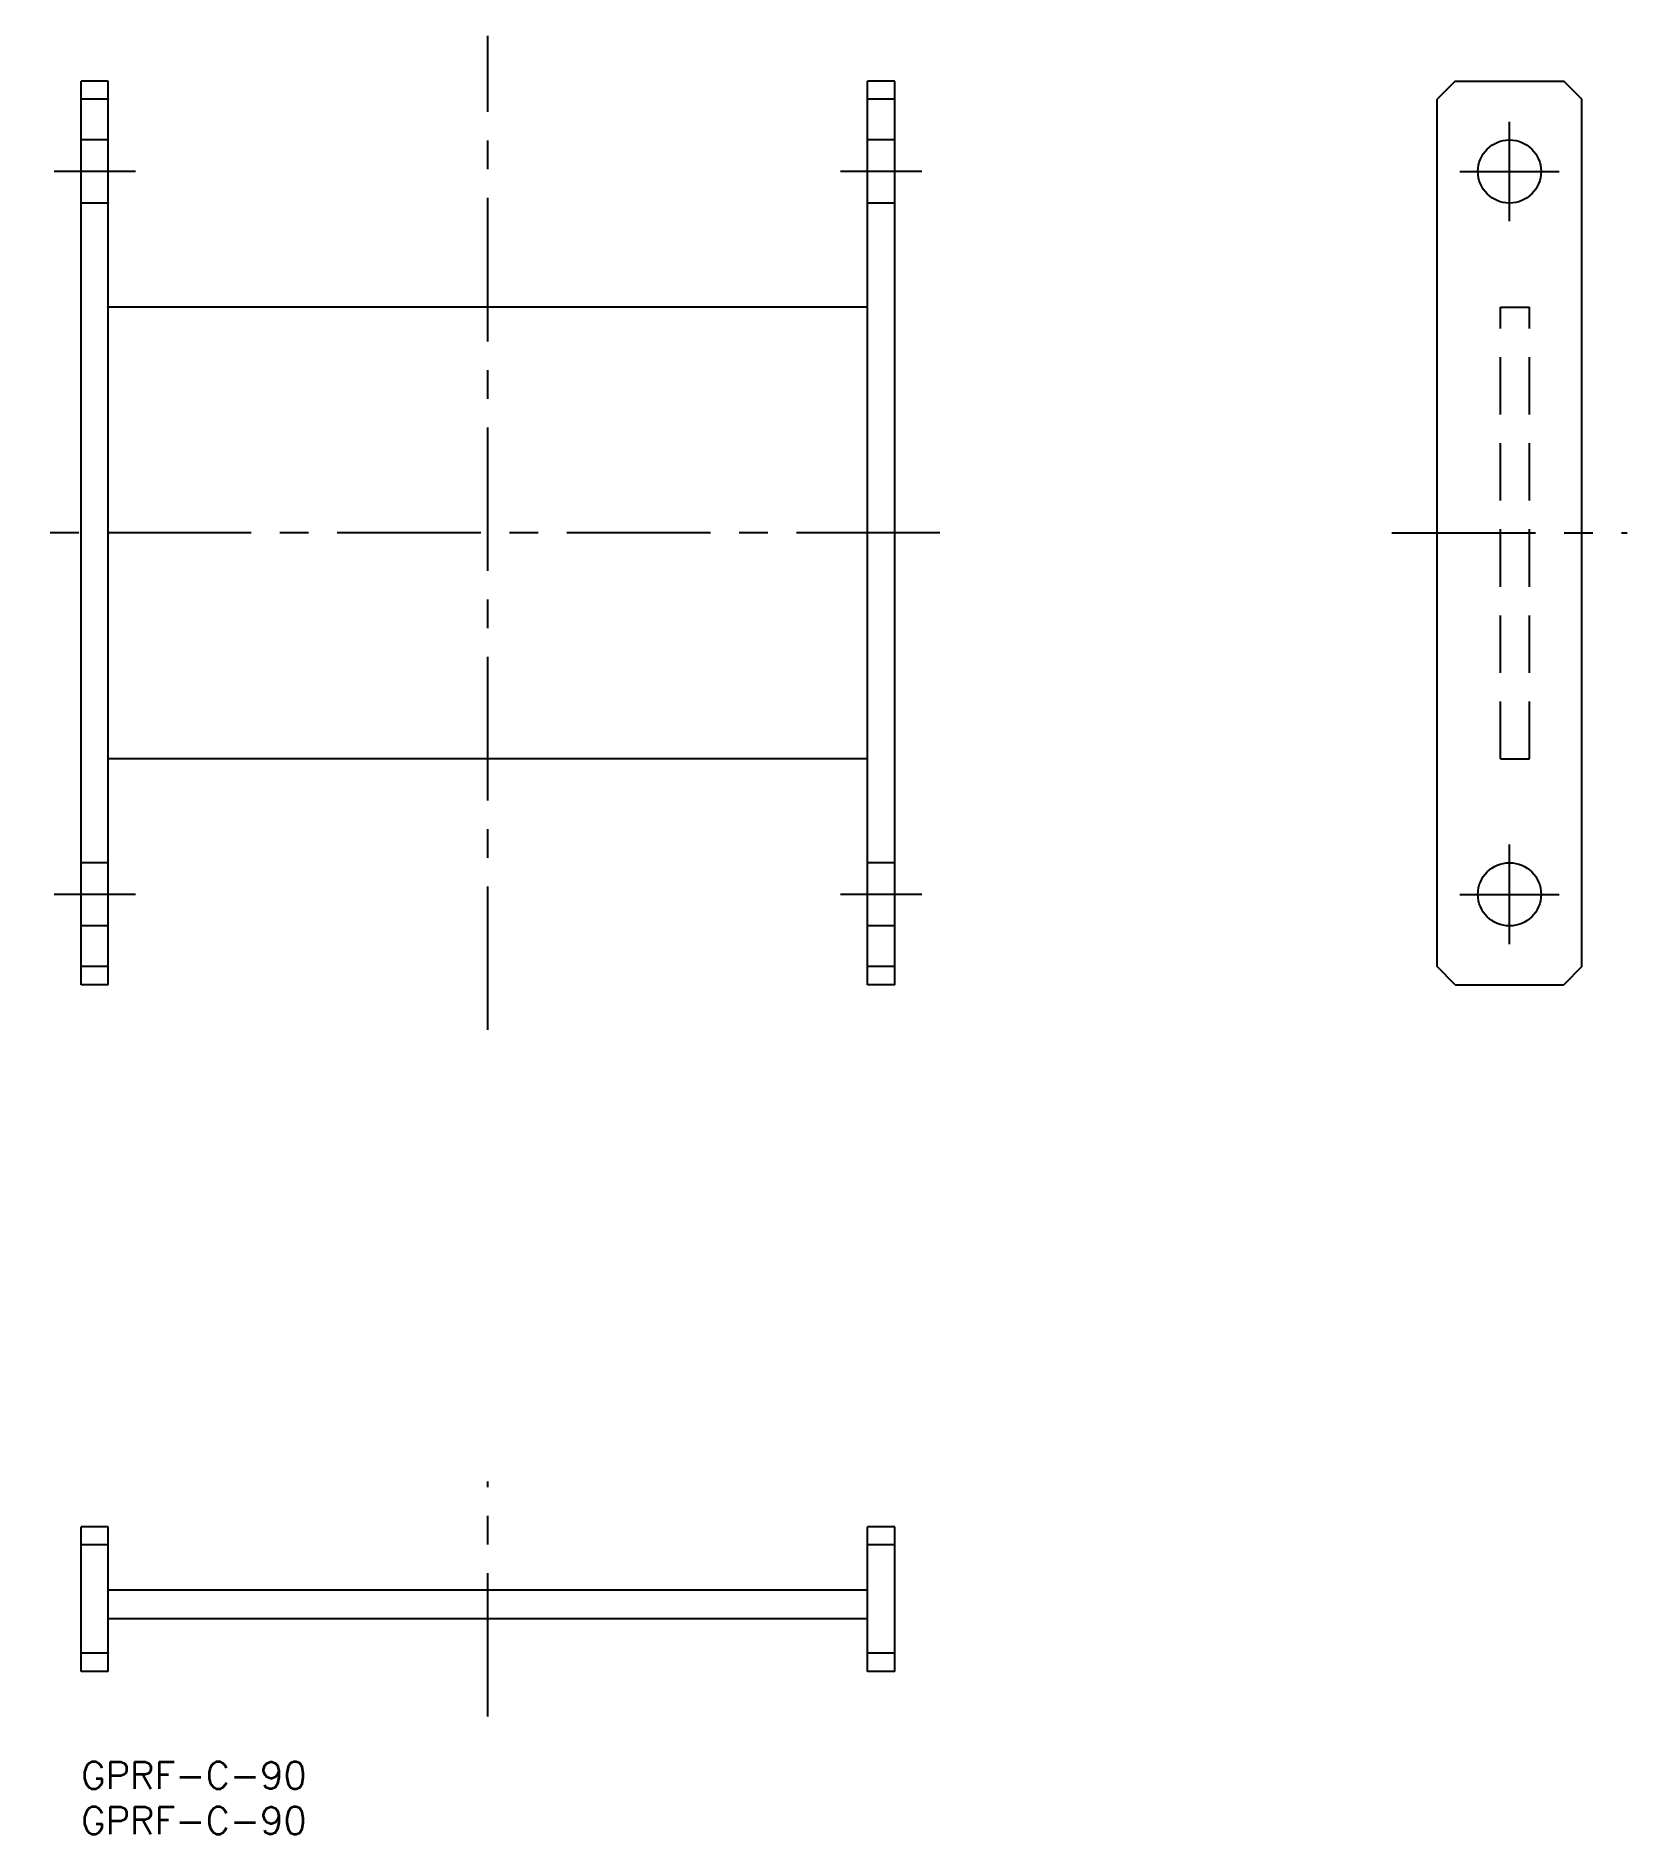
# Model space of a CAD drawing. Extents: x -5 to 171, y -8 to 191.
import ezdxf

# ---------------------------------------------------------------- set-up
doc = ezdxf.new("R2010")
doc.units = 0
doc.header["$LTSCALE"] = 0.5
doc.linetypes.add('CENTER', pattern=[50.8, 31.75, -6.35, 6.35, -6.35])
doc.linetypes.add('DASHED', pattern=[19.05, 12.7, -6.35])
for name, color, linetype in [('MSM_CENTER', 1, 'CENTER'), ('MSM_CONTINUOUS', 7, 'CONTINUOUS'), ('MSM_DASHED', 4, 'DASHED'), ('MSM_PART_NUMBER', 7, 'CONTINUOUS')]:
    doc.layers.add(name, color=color, linetype=linetype)
doc.styles.get("Standard").update_dxf_attribs({"font": 'txt.shx', "height": 3, "bigfont": 'bigfont.shx'})

msp = doc.modelspace()

# ---------------------------------------------------------------- linework, layer by layer
at = {"layer": 'MSM_CENTER'}
for p, q in [((45, 81), (45, 191)), ((158, 170.5), (158, 181.5)), ((6, 176), (-3, 176)), ((93, 176), (84, 176)), ((152.5, 176), (163.5, 176)), ((95, 136), (-5, 136)), ((145, 136), (171, 136)), ((158, 90.5), (158, 101.5)), ((6, 96), (-3, 96)), ((93, 96), (84, 96)), ((152.5, 96), (163.5, 96)), ((45, 5), (45, 31))]:
    msp.add_line(p, q, dxfattribs=at)
at = {"layer": 'MSM_CONTINUOUS'}
for p, q in [((0, 86), (0, 186)), ((3, 186), (0, 186)), ((3, 86), (3, 186)), ((90, 186), (87, 186)), ((87, 86), (87, 186)), ((90, 86), (90, 186)), ((152, 186), (150, 184)), ((152, 186), (164, 186)), ((166, 184), (164, 186)), ((3, 184), (0, 184)), ((90, 184), (87, 184)), ((150, 88), (150, 184)), ((166, 88), (166, 184)), ((87, 161), (3, 161)), ((87, 111), (3, 111)), ((3, 88), (0, 88)), ((90, 88), (87, 88)), ((152, 86), (150, 88)), ((166, 88), (164, 86)), ((3, 86), (0, 86)), ((90, 86), (87, 86)), ((152, 86), (164, 86)), ((0, 10), (0, 26)), ((3, 26), (0, 26)), ((3, 10), (3, 26)), ((90, 26), (87, 26)), ((87, 10), (87, 26)), ((90, 10), (90, 26)), ((3, 24), (0, 24)), ((90, 24), (87, 24)), ((87, 19), (3, 19)), ((87, 15.8), (3, 15.8)), ((3, 12), (0, 12)), ((90, 12), (87, 12)), ((3, 10), (0, 10)), ((90, 10), (87, 10))]:
    msp.add_line(p, q, dxfattribs=at)
for centre in [(158, 176), (158, 96)]:
    msp.add_circle(centre, 3.5, dxfattribs=at)
at = {"layer": 'MSM_DASHED'}
for p, q in [((3, 179.5), (0, 179.5)), ((90, 179.5), (87, 179.5)), ((3, 172.5), (0, 172.5)), ((90, 172.5), (87, 172.5)), ((157, 161), (160.2, 161)), ((157, 111), (157, 161)), ((160.2, 111), (160.2, 161)), ((157, 111), (160.2, 111)), ((3, 99.5), (0, 99.5)), ((90, 99.5), (87, 99.5)), ((3, 92.5), (0, 92.5)), ((90, 92.5), (87, 92.5))]:
    msp.add_line(p, q, dxfattribs=at)

# ---------------------------------------------------------------- texts
at = {"layer": 'MSM_PART_NUMBER'}
for p in [(0, -3), (0, -8)]:
    msp.add_text('GPRF-C-90', height=3, dxfattribs=at).set_placement(p)

doc.saveas('drawing.dxf')
